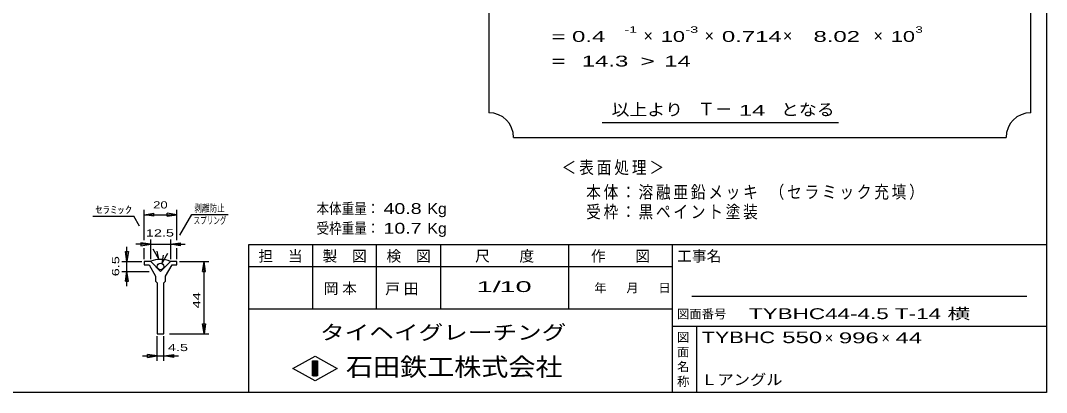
# Model space of a CAD drawing. Units: millimetres, scale not verified. Extents: x -1820 to 1724, y -1285 to 1059.
# Drawn here: x -359 to 1724, y -1141 to -386 of the extents above; entities that cross this region are included whole.
import ezdxf
from ezdxf.enums import TextEntityAlignment as Align

# ---------------------------------------------------------------- set-up
doc = ezdxf.new("R2010")
doc.units = ezdxf.units.MM
doc.header["$LTSCALE"] = 10
for name, color, linetype, lineweight in [('0_2', 150, 'Continuous', 25), ('22', 2, 'Continuous', 25), ('32', 4, 'Continuous', 25)]:
    doc.layers.add(name, color=color, linetype=linetype, lineweight=lineweight)
doc.styles.add('ベクトル', font='')
doc.styles.get('ベクトル').set_extended_font_data('ベクトル')

msp = doc.modelspace()

# ---------------------------------------------------------------- linework, layer by layer
at = {"layer": '0_2'}
for p, q in [((1724, 1059), (1724, -1141)), ((1724, -841), (104, -841)), ((104, -841), (104, -1141)), ((234, -841), (234, -971)), ((364, -971), (364, -841)), ((494, -841), (494, -971)), ((754, -971), (754, -841)), ((964, -841), (964, -1141)), ((964, -886), (104, -886)), ((1684, -946), (1004, -946)), ((104, -971), (964, -971)), ((964, -1006), (1724, -1006)), ((1014, -1141), (1014, -1006)), ((194, -1092), (239, -1067)), ((234, -1077), (244, -1077)), ((234, -1107), (234, -1077)), ((234, -1077), (236, -1077)), ((236, -1077), (236, -1107)), ((238, -1107), (238, -1077)), ((238, -1077), (240, -1077)), ((239, -1067), (284, -1092)), ((240, -1077), (240, -1107)), ((242, -1107), (242, -1077)), ((242, -1077), (244, -1077)), ((244, -1077), (244, -1107)), ((244, -1077), (244, -1107)), ((239, -1117), (194, -1092)), ((284, -1092), (239, -1117)), ((244, -1107), (234, -1107)), ((236, -1107), (238, -1107)), ((240, -1107), (242, -1107)), ((1724, -1141), (-1736, -1141))]:
    msp.add_line(p, q, dxfattribs=at)
at = {"layer": '22', "color": 4}
for p, q in [((592, 977), (592, -573)), ((1692, -573), (1692, 977)), ((822, -593), (1302, -593)), ((642, -623), (1642, -623))]:
    msp.add_line(p, q, dxfattribs=at)
for centre, start, end in [((592, -623), 0, 90), ((1692, -623), 90, 180)]:
    msp.add_arc(centre, 50, start, end, dxfattribs=at)
at = {"layer": '32'}
for p, q in [((-108, -832), (-108, -770)), ((-41.33, -832), (-41.33, -770)), ((-212.33, -783), (-129, -783)), ((-117.33, -803), (-129, -783)), ((-108, -780), (-88, -777)), ((-88, -783), (-108, -780)), ((-108, -780), (-41.33, -780)), ((-88, -783), (-88, -777)), ((-41.33, -780), (-61.33, -777)), ((-61.33, -783), (-61.33, -777)), ((-61.33, -783), (-41.33, -780)), ((-35.33, -821.67), (-11, -779.67)), ((-11, -779.67), (62.34, -779.67)), ((-94.67, -870), (-94.67, -830)), ((-54.67, -830), (-54.67, -870)), ((-143, -875), (-143, -845)), ((-94.67, -840), (-124.67, -840)), ((-94.67, -840), (-114.67, -837)), ((-114.67, -837), (-114.67, -843)), ((-114.67, -843), (-94.67, -840)), ((-108, -870), (-108, -848)), ((-94.67, -840), (-54.67, -840)), ((-78, -870), (-89.67, -850)), ((-54.67, -840), (-34.67, -837)), ((-34.67, -843), (-54.67, -840)), ((-54.67, -840), (-24.67, -840)), ((-41.33, -870), (-41.33, -848)), ((-34.67, -837), (-34.67, -843)), ((-143, -875), (-146, -855)), ((-146, -855), (-140, -855)), ((-140, -855), (-143, -875)), ((-78, -870), (-81.67, -854.33)), ((-71.33, -878.33), (-60, -858.33)), ((-71.33, -878.33), (-69, -862.33)), ((-153, -875), (-113, -875)), ((-153, -895), (-98, -895)), ((-146, -915), (-143, -895)), ((-143, -895), (-143, -875)), ((-140, -915), (-143, -895)), ((-143, -925), (-143, -895)), ((-108, -875), (-108, -881.67)), ((-94.67, -875), (-108, -875)), ((-108, -881.67), (-98, -881.67)), ((-98, -881.67), (-84.67, -905)), ((-74.67, -895), (-94.67, -875)), ((-54.67, -875), (-74.67, -895)), ((-64.67, -905), (-51.33, -881.67)), ((-41.33, -875), (-54.67, -875)), ((-51.33, -881.67), (-41.33, -881.67)), ((-41.33, -881.67), (-41.33, -875)), ((-36.33, -875), (23.67, -875)), ((10.67, -895), (13.67, -875)), ((10.67, -895), (16.67, -895)), ((16.67, -895), (13.67, -875)), ((13.67, -1021.67), (13.67, -875)), ((-146, -915), (-140, -915)), ((-84.67, -905), (-84.67, -915)), ((-84.67, -915), (-81.33, -918.33)), ((-68, -918.33), (-64.67, -915)), ((-64.67, -915), (-64.67, -905)), ((-81.33, -918.33), (-81.33, -1021.67)), ((-68, -1021.67), (-68, -918.33)), ((13.67, -1021.67), (10.67, -1001.67)), ((10.67, -1001.67), (16.67, -1001.67)), ((16.67, -1001.67), (13.67, -1021.67)), ((-81.33, -1021.67), (-68, -1021.67)), ((-81.33, -1076.67), (-81.33, -1026.67)), ((-68, -1076.67), (-68, -1026.67)), ((-56.33, -1021.67), (23.67, -1021.67)), ((-111.33, -1066.67), (-81.33, -1066.67)), ((-81.33, -1066.67), (-101.33, -1063.67)), ((-101.33, -1069.67), (-101.33, -1063.67)), ((-101.33, -1069.67), (-81.33, -1066.67)), ((-81.33, -1066.67), (-68, -1066.67)), ((-68, -1066.67), (-48, -1063.67)), ((-48, -1069.67), (-68, -1066.67)), ((-68, -1066.67), (-38, -1066.67)), ((-48, -1069.67), (-48, -1063.67))]:
    msp.add_line(p, q, dxfattribs=at)
msp.add_circle((-74.67, -885), 6.67, dxfattribs=at)
msp.add_arc((-75, -920.68), 50, 66, 113, dxfattribs=at)

# ---------------------------------------------------------------- texts
at = {"layer": '0_2', "style": 'ベクトル'}
for s, height, p in [('担\u3000当', 21.99, (124, -864)), ('製\u3000図', 21.99, (254, -864)), ('検\u3000図', 21.99, (384, -864)), ('尺\u3000\u3000度', 21.99, (564, -864)), ('作\u3000\u3000図', 21.99, (799, -864)), ('工事名', 21.99, (974, -864)), ('年', 18.33, (806, -928.5)), ('月', 18.33, (871, -928.5)), ('日', 18.33, (936, -928.5)), ('図面番号', 18.33, (974, -981.5)), ('図', 18.33, (974, -1028.5)), ('面', 18.33, (974, -1058.5)), ('名', 18.33, (974, -1088.5)), ('称', 18.33, (974, -1118.5))]:
    msp.add_text(s, height=height, dxfattribs=at).set_placement(p, align=Align.MIDDLE_LEFT)
at = {"layer": '0_2', "color": 222, "style": 'ベクトル'}
for s, height, width, p in [('タイヘイグレーチング', 29.33, 1.25, (249, -1019)), ('石田鉄工株式会社', 36.66, 1.1, (301.5, -1089))]:
    msp.add_text(s, height=height, dxfattribs=dict(at, width=width)).set_placement(p, align=Align.MIDDLE_LEFT)
at = {"layer": '22', "style": 'ベクトル'}
for s, height, width, p in [('  = 0.4', 21.99, 1.65, (692, -418)), ('-1', 13.2, 1.65, (867, -404)), ('10', 21.99, 1.5, (941, -418)), ('-3', 13.2, 1.65, (991, -404)), ('0.714', 21.99, 1.65, (1065, -418)), ('  8.02', 21.99, 1.65, (1224, -418)), ('10', 21.99, 1.5, (1408, -418)), ('3', 13.2, 1.5, (1458, -404)), (' 14.3', 21.99, 1.65, (767, -468)), (' 14 ', 21.99, 1.65, (934.5, -468)), ('  =', 21.99, 1.65, (692, -468)), ('>', 21.99, 1.7, (899.5, -468)), ('以上より\u3000', 24.19, 1.1, (841, -566.5)), (' 14 ', 21.99, 1.65, (1086, -568)), ('となる', 24.19, 1.1, (1185, -566.5)), ('本体重量：', 21.99, 0.85, (242, -767.5)), (' 40.8', 21.99, 1.35, (367, -767.5)), ('Kg', 21.99, 1.1, (467, -767.5)), ('受枠重量：', 21.99, 0.85, (242, -807.5)), (' 10.7', 21.99, 1.35, (367, -807.5)), ('Kg', 21.99, 1.1, (467, -807.5)), ('1/', 21.99, 2, (567, -926)), (' 10 ', 21.99, 2, (597, -926)), ('TYBHC44-4.5 T-14 横', 21.99, 1.55, (1120, -981)), ('TYBHC', 23.46, 1.4, (1024, -1029)), (' 550 ', 23.46, 1.55, (1174, -1029)), (' 996 ', 21.99, 1.65, (1289, -1030)), (' 44 ', 21.99, 1.65, (1404, -1030)), ('Ｌアングル', 21.99, 1.1, (1023, -1115))]:
    msp.add_text(s, height=height, dxfattribs=dict(at, width=width)).set_placement(p, align=Align.MIDDLE_LEFT)
for s, height, p in [('×', 24.19, (906, -416.5)), ('×', 24.19, (1030, -416.5)), ('×', 24.19, (1189, -416.5)), ('×', 24.19, (1373, -416.5)), ('Ｔ－', 25.66, (1016, -565.5)), ('×', 21.99, (1274, -1030)), ('×', 21.99, (1389, -1030))]:
    msp.add_text(s, height=height, dxfattribs=at).set_placement(p, align=Align.MIDDLE_LEFT)
at = {"layer": '22', "attachment_point": 4, "style": 'ベクトル'}
for s, insert, char_height in [('\\T1.2;\\W0.85;＜表面処理＞', (739.5, -685.5), 25.66), ('\\T1.19;\\W0.85;本体：溶融亜鉛メッキ', (789.5, -735.5), 25.66), ('\\T1.19;\\W0.85;（セラミック充填）', (1162, -735.5), 25.66), ('\\T1.19;\\W0.85;受枠：黒ペイント塗装', (789.5, -775.5), 25.66), ('\\T1.25;岡本\u3000', (256.5, -931), 21.99), ('\\T1.25;戸田\u3000', (381.5, -931.5), 21.99)]:
    msp.add_mtext(s, dxfattribs=dict(at, insert=insert, char_height=char_height))
at = {"layer": '32', "color": 2, "style": 'ベクトル'}
for s, width, p in [('ｾﾗﾐｯｸ', 1.5, (-207.33, -770)), ('20', 1.35, (-89.67, -760)), ('剥離防止', 0.75, (-6, -766.67)), ('スプリング', 0.65, (-7.66, -791.67)), ('12.5', 1.5, (-104.67, -817)), (' 4.5 ', 1.5, (-68, -1049.67))]:
    msp.add_text(s, height=14.66, dxfattribs=dict(at, width=width)).set_placement(p, align=Align.MIDDLE_LEFT)
at = {"layer": '32', "color": 2, "style": 'ベクトル', "width": 1.5}
for s, p in [('6.5', (-166, -905)), (' 44 ', (-1.33, -978.33))]:
    msp.add_text(s, height=14.66, rotation=90, dxfattribs=at).set_placement(p, align=Align.MIDDLE_LEFT)

doc.saveas('drawing.dxf')
